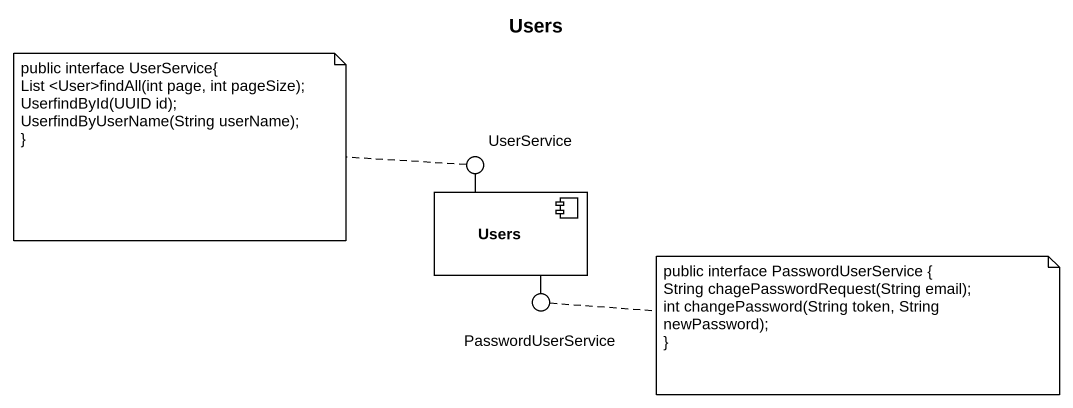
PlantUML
@startuml
title Users
component Users
() UserService
() PasswordUserService
Users -up- UserService
Users -- PasswordUserService
note left of UserService
  public interface UserService{
  List <User>findAll(int page, int pageSize);
  UserfindById(UUID id);
  UserfindByUserName(String userName);
  ~}
end note
note right of PasswordUserService
  public interface PasswordUserService {
  String chagePasswordRequest(String email);
  int changePassword(String token, String newPassword);
  ~}
end note
@enduml
